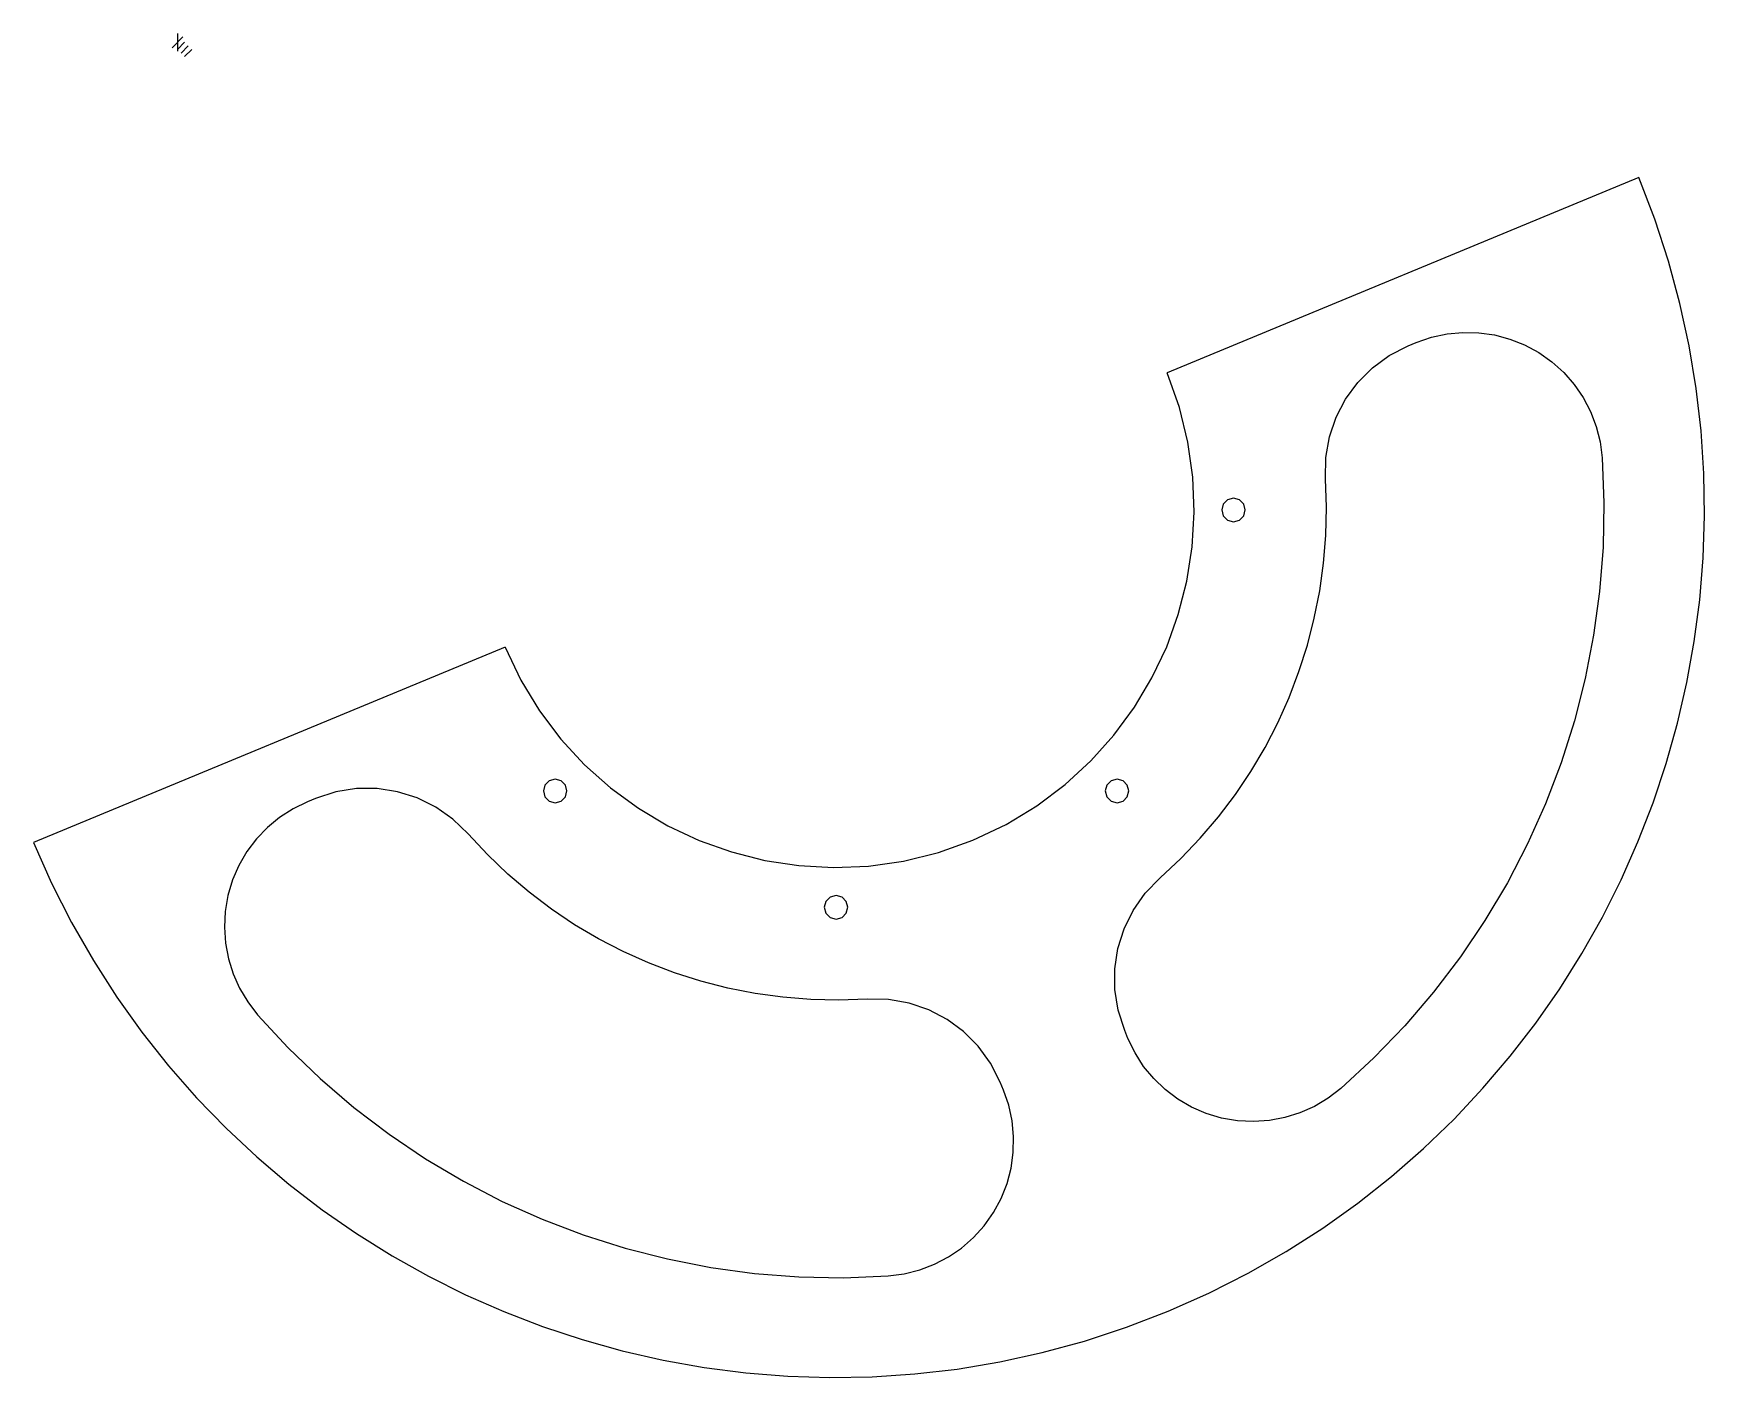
# Model space of a CAD drawing. Extents: x -23 to 242, y 2 to 215.
import ezdxf

# ---------------------------------------------------------------- set-up
doc = ezdxf.new("R2010")
doc.units = 0

msp = doc.modelspace()

# ---------------------------------------------------------------- linework, layer by layer
at = {"layer": 'Layer 1'}
for p, q in [((0, 214.744), (0, 211.922)), ((0.846666, 214.18), (-0.846666, 212.486)), ((1.12889, 213.333), (0, 212.20411)), ((1.69333, 212.769), (0.56444, 211.64011)), ((2.25778, 212.204), (1.12889, 211.07511)), ((231.433, 191.928), (156.734, 160.987)), ((233.963391, 185.321179), (231.433, 191.928)), ((236.13348, 178.666012), (233.963391, 185.321179)), ((237.947941, 171.973755), (236.13348, 178.666012)), ((239.411446, 165.255664), (237.947941, 171.973755)), ((198.596157, 166.61528), (201.068423, 167.151219)), ((201.068423, 167.151219), (203.569903, 167.389921)), ((203.569903, 167.389921), (206.074069, 167.333545)), ((206.074069, 167.333545), (208.554395, 166.984249)), ((208.554395, 166.984249), (210.984355, 166.344192)), ((191.922893, 163.728624), (194.93089, 165.2627)), ((194.93089, 165.2627), (196.17963, 165.779945)), ((196.17963, 165.779945), (198.596157, 166.61528)), ((210.984355, 166.344192), (213.337423, 165.415534)), ((213.337423, 165.415534), (215.587071, 164.200434)), ((215.587071, 164.200434), (217.675427, 162.725253)), ((240.52867, 158.522995), (239.411446, 165.255664)), ((186.920505, 159.46462), (189.242212, 161.778998)), ((189.242212, 161.778998), (191.922893, 163.728624)), ((217.675427, 162.725253), (219.553152, 161.030119)), ((158.668272, 155.518941), (156.734, 160.987)), ((184.989425, 156.836285), (186.920505, 159.46462)), ((219.553152, 161.030119), (221.206523, 159.137834)), ((221.206523, 159.137834), (222.621815, 157.071201)), ((183.480628, 153.94479), (184.989425, 156.836285)), ((222.621815, 157.071201), (223.785306, 154.853022)), ((241.304286, 151.787003), (240.52867, 158.522995)), ((160.016376, 149.990049), (158.668272, 155.518941)), ((182.425769, 150.840929), (183.480628, 153.94479)), ((223.785306, 154.853022), (224.683271, 152.506102)), ((224.683271, 152.506102), (225.301987, 150.053242)), ((241.742967, 145.058945), (241.304286, 151.787003)), ((160.793726, 144.437409), (160.016376, 149.990049)), ((181.856505, 147.575501), (182.425769, 150.840929)), ((225.301987, 150.053242), (225.62773, 147.517245)), ((181.80449, 144.1993), (181.856505, 147.575501)), ((225.62773, 147.517245), (225.627, 147.517)), ((225.627, 147.517), (225.901863, 140.420498)), ((161.015731, 138.898105), (160.793726, 144.437409)), ((181.960026, 139.710915), (181.80449, 144.1993)), ((241.849387, 138.350076), (241.742967, 145.058945)), ((166.305753, 140.891184), (165.622313, 140.20616)), ((167.240335, 141.14199), (166.305753, 140.891184)), ((168.174917, 140.891184), (167.240335, 141.14199)), ((168.858357, 140.20616), (168.174917, 140.891184)), ((225.901863, 140.420498), (225.764285, 133.362959)), ((160.697805, 133.409223), (161.015731, 138.898105)), ((165.622313, 140.20616), (165.37367, 139.271)), ((165.37367, 139.271), (165.622313, 138.33584)), ((165.622313, 138.33584), (166.305753, 137.650816)), ((166.305753, 137.650816), (167.240335, 137.40001)), ((167.240335, 137.40001), (168.174917, 137.650816)), ((168.174917, 137.650816), (168.858357, 138.33584)), ((169.107, 139.271), (168.858357, 140.20616)), ((168.858357, 138.33584), (169.107, 139.271)), ((169.107, 139.271), (169.107, 139.271)), ((181.857339, 135.247643), (181.960026, 139.710915)), ((241.628219, 131.671651), (241.849387, 138.350076)), ((181.500562, 130.819463), (181.857339, 135.247643)), ((159.855357, 128.007848), (160.697805, 133.409223)), ((225.764285, 133.362959), (225.220928, 126.360463)), ((180.893831, 126.436356), (181.500562, 130.819463)), ((241.084136, 125.034927), (241.628219, 131.671651)), ((158.503801, 122.731066), (159.855357, 128.007848)), ((180.041278, 122.108301), (180.893831, 126.436356)), ((225.220928, 126.360463), (224.278452, 119.429092)), ((240.221812, 118.45116), (241.084136, 125.034927)), ((156.658548, 117.61596), (158.503801, 122.731066)), ((178.947038, 117.845279), (180.041278, 122.108301)), ((224.278452, 119.429092), (222.943518, 112.584926)), ((51.8803, 117.555), (-22.8183, 86.6137)), ((51.8803, 117.555), (54.37908, 112.320769)), ((154.335008, 112.699617), (156.658548, 117.61596)), ((177.615244, 113.657271), (178.947038, 117.845279)), ((239.04592, 111.931605), (240.221812, 118.45116)), ((54.37908, 112.320769), (57.335357, 107.458007)), ((151.548594, 108.019122), (154.335008, 112.699617)), ((176.050031, 109.554255), (177.615244, 113.657271)), ((222.943518, 112.584926), (221.222787, 105.844044)), ((237.561134, 105.487518), (239.04592, 111.931605)), ((174.255532, 105.546213), (176.050031, 109.554255)), ((57.335357, 107.458007), (60.71201, 102.982037)), ((148.314717, 103.61156), (151.548594, 108.019122)), ((144.648789, 99.514015), (148.314717, 103.61156)), ((172.235881, 101.643124), (174.255532, 105.546213)), ((221.222787, 105.844044), (219.122919, 99.222528)), ((235.772127, 99.130156), (237.561134, 105.487518)), ((60.71201, 102.982037), (64.47192, 98.908187)), ((169.995213, 97.854968), (172.235881, 101.643124)), ((64.47192, 98.908187), (68.577964, 95.251781)), ((140.566221, 95.763573), (144.648789, 99.514015)), ((219.122919, 99.222528), (216.650576, 92.736458)), ((233.683572, 92.870773), (235.772127, 99.130156)), ((58.188813, 95.70546), (57.94017, 94.7703)), ((58.872253, 96.390484), (58.188813, 95.70546)), ((59.806835, 96.64129), (58.872253, 96.390484)), ((60.741417, 96.390484), (59.806835, 96.64129)), ((61.424857, 95.70546), (60.741417, 96.390484)), ((61.6735, 94.7703), (61.424857, 95.70546)), ((136.082425, 92.39732), (140.566221, 95.763573)), ((147.190313, 95.70546), (146.94167, 94.7703)), ((147.873753, 96.390484), (147.190313, 95.70546)), ((148.808335, 96.64129), (147.873753, 96.390484)), ((149.742917, 96.390484), (148.808335, 96.64129)), ((150.426357, 95.70546), (149.742917, 96.390484)), ((150.675, 94.7703), (150.426357, 95.70546)), ((167.53766, 94.191727), (169.995213, 97.854968)), ((20.59946, 93.052358), (18.30005, 91.934292)), ((21.8482, 93.5696), (20.59946, 93.052358)), ((25.059926, 94.611814), (21.8482, 93.5696)), ((21.8482, 93.5696), (21.8482, 93.5696)), ((28.334041, 95.128744), (25.059926, 94.611814)), ((31.612243, 95.133925), (28.334041, 95.128744)), ((34.83623, 94.640892), (31.612243, 95.133925)), ((37.947701, 93.663178), (34.83623, 94.640892)), ((40.888354, 92.214319), (37.947701, 93.663178)), ((57.94017, 94.7703), (58.188813, 93.83514)), ((58.188813, 93.83514), (58.872253, 93.150116)), ((58.872253, 93.150116), (59.806835, 92.89931)), ((59.806835, 92.89931), (60.741417, 93.150116)), ((60.741417, 93.150116), (61.424857, 93.83514)), ((61.424857, 93.83514), (61.6735, 94.7703)), ((61.6735, 94.7703), (61.6735, 94.7703)), ((68.577964, 95.251781), (72.993022, 92.028145)), ((146.94167, 94.7703), (147.190313, 93.83514)), ((147.190313, 93.83514), (147.873753, 93.150116)), ((147.873753, 93.150116), (148.808335, 92.89931)), ((148.808335, 92.89931), (149.742917, 93.150116)), ((149.742917, 93.150116), (150.426357, 93.83514)), ((150.426357, 93.83514), (150.675, 94.7703)), ((150.675, 94.7703), (150.675, 94.7703)), ((164.867358, 90.663379), (167.53766, 94.191727)), ((216.650576, 92.736458), (213.812418, 86.401914)), ((231.300144, 86.720625), (233.683572, 92.870773)), ((16.17293, 90.565107), (14.235331, 88.965088)), ((18.30005, 91.934292), (16.17293, 90.565107)), ((43.599888, 90.307848), (40.888354, 92.214319)), ((46.024, 87.9573), (43.599888, 90.307848)), ((72.993022, 92.028145), (77.679973, 89.252605)), ((131.212812, 89.45234), (136.082425, 92.39732)), ((161.98844, 87.279905), (164.867358, 90.663379)), ((14.235331, 88.965088), (12.504483, 87.154518)), ((49.087797, 84.673548), (46.024, 87.9573)), ((77.679973, 89.252605), (82.601697, 86.940484)), ((125.972795, 86.965718), (131.212812, 89.45234)), ((-22.8183, 86.6137), (-19.93583, 80.152715)), ((10.997616, 85.15368), (9.73196, 82.982858)), ((12.504483, 87.154518), (10.997616, 85.15368)), ((82.601697, 86.940484), (87.721072, 85.10711)), ((87.721072, 85.10711), (93.000978, 83.767808)), ((114.983494, 83.657821), (120.509241, 85.018757)), ((120.509241, 85.018757), (125.972795, 86.965718)), ((158.905039, 84.051285), (161.98844, 87.279905)), ((213.812418, 86.401914), (210.615106, 80.234977)), ((228.626515, 80.690969), (231.300144, 86.720625)), ((9.73196, 82.982858), (8.724747, 80.662335)), ((52.31643, 81.590145), (49.087797, 84.673548)), ((93.000978, 83.767808), (98.404294, 82.937902)), ((98.404294, 82.937902), (103.893899, 82.632719)), ((103.893899, 82.632719), (109.432673, 82.867583)), ((109.432673, 82.867583), (114.983494, 83.657821)), ((155.62129, 80.9875), (158.905039, 84.051285)), ((-19.93583, 80.152715), (-16.764403, 73.912316)), ((8.724747, 80.662335), (7.993206, 78.212395)), ((55.699916, 78.711226), (52.31643, 81.590145)), ((153.270744, 78.563387), (155.62129, 80.9875)), ((210.615106, 80.234977), (207.0653, 74.251727)), ((225.667358, 74.79306), (228.626515, 80.690969)), ((7.993206, 78.212395), (7.559619, 75.692602)), ((59.228277, 76.040924), (55.699916, 78.711226)), ((102.689313, 77.27276), (102.44067, 76.3376)), ((103.372753, 77.957784), (102.689313, 77.27276)), ((104.307335, 78.20859), (103.372753, 77.957784)), ((105.241917, 77.957784), (104.307335, 78.20859)), ((105.925357, 77.27276), (105.241917, 77.957784)), ((106.174, 76.3376), (105.925357, 77.27276)), ((151.364274, 75.851853), (153.270744, 78.563387)), ((7.559619, 75.692602), (7.4305, 73.166214)), ((62.891532, 73.583374), (59.228277, 76.040924)), ((102.44067, 76.3376), (102.689313, 75.40244)), ((102.689313, 75.40244), (103.372753, 74.717416)), ((103.372753, 74.717416), (104.307335, 74.46661)), ((104.307335, 74.46661), (105.241917, 74.717416)), ((105.241917, 74.717416), (105.925357, 75.40244)), ((105.925357, 75.40244), (106.174, 76.3376)), ((106.174, 76.3376), (106.174, 76.3376)), ((149.915416, 72.9112), (151.364274, 75.851853)), ((207.0653, 74.251727), (203.169662, 68.468245)), ((222.427348, 69.038154), (225.667358, 74.79306)), ((-16.764403, 73.912316), (-13.315282, 67.897157)), ((7.4305, 73.166214), (7.599428, 70.659062)), ((66.679701, 71.342708), (62.891532, 73.583374)), ((148.937704, 69.799728), (149.915416, 72.9112)), ((7.599428, 70.659062), (8.059985, 68.196972)), ((70.582804, 69.323062), (66.679701, 71.342708)), ((74.590859, 67.528568), (70.582804, 69.323062)), ((148.444671, 66.575741), (148.937704, 69.799728)), ((218.911158, 63.437507), (222.427348, 69.038154)), ((-13.315282, 67.897157), (-9.59973, 62.111894)), ((8.059985, 68.196972), (8.80575, 65.805772)), ((78.693888, 65.963362), (74.590859, 67.528568)), ((148.449854, 63.29754), (148.444671, 66.575741)), ((203.169662, 68.468245), (198.934853, 62.900611)), ((8.80575, 65.805772), (9.830305, 63.511292)), ((82.88191, 64.631576), (78.693888, 65.963362)), ((87.144945, 63.537346), (82.88191, 64.631576)), ((91.473012, 62.684803), (87.144945, 63.537346)), ((-9.59973, 62.111894), (-5.629012, 56.56118)), ((9.830305, 63.511292), (11.127228, 61.339358)), ((11.127228, 61.339358), (12.6901, 59.3158)), ((95.856131, 62.078084), (91.473012, 62.684803)), ((100.284322, 61.721321), (95.856131, 62.078084)), ((104.747605, 61.618648), (100.284322, 61.721321)), ((109.236, 61.7742), (104.747605, 61.618648)), ((112.612116, 61.72209), (109.236, 61.7742)), ((115.877453, 61.152758), (112.612116, 61.72209)), ((118.981218, 60.097859), (115.877453, 61.152758)), ((148.966785, 60.023425), (148.449854, 63.29754)), ((198.934853, 62.900611), (194.367532, 57.564905)), ((215.12346, 58.002375), (218.911158, 63.437507)), ((12.6901, 59.3158), (17.513733, 54.103421)), ((121.87262, 58.589047), (118.981218, 60.097859)), ((124.500867, 56.657975), (121.87262, 58.589047)), ((150.009, 56.8117), (148.966785, 60.023425)), ((-5.629012, 56.56118), (-1.414391, 51.24967)), ((126.815167, 54.336297), (124.500867, 56.657975)), ((150.526, 55.5629), (150.009, 56.8117)), ((194.367532, 57.564905), (189.474361, 52.477208)), ((211.068929, 52.744013), (215.12346, 58.002375)), ((17.513733, 54.103421), (22.601457, 49.210234)), ((128.764728, 51.655667), (126.815167, 54.336297)), ((151.644083, 53.263567), (150.526, 55.5629)), ((153.013269, 51.136519), (151.644083, 53.263567)), ((-1.414391, 51.24967), (3.032869, 46.182019)), ((130.298758, 48.64774), (128.764728, 51.655667)), ((154.613277, 49.198987), (153.013269, 51.136519)), ((189.474361, 52.477208), (184.262, 47.6536)), ((206.752238, 47.673677), (211.068929, 52.744013)), ((22.601457, 49.210234), (27.937191, 44.642901)), ((130.816, 47.399), (130.298758, 48.64774)), ((156.423823, 47.468198), (154.613277, 49.198987)), ((184.262, 47.6536), (182.238455, 46.090812)), ((202.17806, 42.802624), (206.752238, 47.673677)), ((3.032869, 46.182019), (7.701505, 41.362881)), ((131.65133, 44.982515), (130.816, 47.399)), ((158.424626, 45.961381), (156.423823, 47.468198)), ((160.595404, 44.695766), (158.424626, 45.961381)), ((182.238455, 46.090812), (180.066547, 44.793963)), ((27.937191, 44.642901), (33.504856, 40.408082)), ((132.187273, 42.51029), (131.65133, 44.982515)), ((132.425989, 40.008851), (132.187273, 42.51029)), ((162.915874, 43.688582), (160.595404, 44.695766)), ((165.365755, 42.957058), (162.915874, 43.688582)), ((167.885486, 42.523472), (165.365755, 42.957058)), ((170.411813, 42.39434), (167.885486, 42.523472)), ((172.918909, 42.563242), (170.411813, 42.39434)), ((175.380947, 43.023759), (172.918909, 42.563242)), ((177.772102, 43.769472), (175.380947, 43.023759)), ((180.066547, 44.793963), (177.772102, 43.769472)), ((197.351068, 38.142108), (202.17806, 42.802624)), ((7.701505, 41.362881), (12.580252, 36.79691)), ((33.504856, 40.408082), (39.288369, 36.512438)), ((132.369636, 37.504722), (132.425989, 40.008851)), ((132.020372, 35.02443), (132.369636, 37.504722)), ((192.275937, 33.703386), (197.351068, 38.142108)), ((12.580252, 36.79691), (17.657848, 32.488761)), ((39.288369, 36.512438), (45.271651, 32.962629)), ((131.380355, 32.5945), (132.020372, 35.02443)), ((17.657848, 32.488761), (22.923029, 28.443089)), ((45.271651, 32.962629), (51.438621, 29.765318)), ((130.451746, 30.241456), (131.380355, 32.5945)), ((186.957339, 29.497713), (192.275937, 33.703386)), ((51.438621, 29.765318), (57.773199, 26.927164)), ((129.236701, 27.991824), (130.451746, 30.241456)), ((181.399948, 25.536345), (186.957339, 29.497713)), ((22.923029, 28.443089), (28.364531, 24.664547)), ((57.773199, 26.927164), (64.259303, 24.454829)), ((127.761582, 25.903475), (129.236701, 27.991824)), ((28.364531, 24.664547), (33.97109, 21.15779)), ((64.259303, 24.454829), (70.880852, 22.354972)), ((124.174292, 22.372359), (126.066512, 24.025745)), ((126.066512, 24.025745), (127.761582, 25.903475)), ((175.608438, 21.830539), (181.399948, 25.536345)), ((70.880852, 22.354972), (77.621767, 20.634256)), ((122.107724, 20.957039), (124.174292, 22.372359)), ((169.587481, 18.39155), (175.608438, 21.830539)), ((33.97109, 21.15779), (39.731442, 17.927474)), ((77.621767, 20.634256), (84.465967, 19.29934)), ((84.465967, 19.29934), (91.397371, 18.356885)), ((115.089946, 18.276716), (117.542749, 18.895494)), ((117.542749, 18.895494), (119.889609, 19.793509)), ((119.889609, 19.793509), (122.107724, 20.957039)), ((39.731442, 17.927474), (45.634324, 14.978251)), ((91.397371, 18.356885), (98.399898, 17.813554)), ((98.399898, 17.813554), (105.457468, 17.676005)), ((105.457468, 17.676005), (112.554, 17.9509)), ((112.554, 17.9509), (115.089946, 18.276716)), ((163.341752, 15.230633), (169.587481, 18.39155)), ((45.634324, 14.978251), (51.668473, 12.314777)), ((156.875923, 12.359045), (163.341752, 15.230633)), ((51.668473, 12.314777), (57.822625, 9.941706)), ((150.273371, 9.817535), (156.875923, 12.359045)), ((57.822625, 9.941706), (64.085515, 7.863693)), ((143.621867, 7.636244), (150.273371, 9.817535)), ((64.085515, 7.863693), (70.445881, 6.085391)), ((70.445881, 6.085391), (76.892458, 4.611456)), ((130.217057, 4.335705), (136.932675, 5.810519)), ((136.932675, 5.810519), (143.621867, 7.636244)), ((76.892458, 4.611456), (83.413983, 3.446542)), ((83.413983, 3.446542), (89.999193, 2.595304)), ((116.751602, 2.420193), (123.486278, 3.207148)), ((123.486278, 3.207148), (130.217057, 4.335705)), ((89.999193, 2.595304), (96.636823, 2.062395)), ((96.636823, 2.062395), (103.315611, 1.852471)), ((103.315611, 1.852471), (110.024291, 1.970185)), ((110.024291, 1.970185), (116.751602, 2.420193))]:
    msp.add_line(p, q, dxfattribs=at)

doc.saveas('drawing.dxf')
